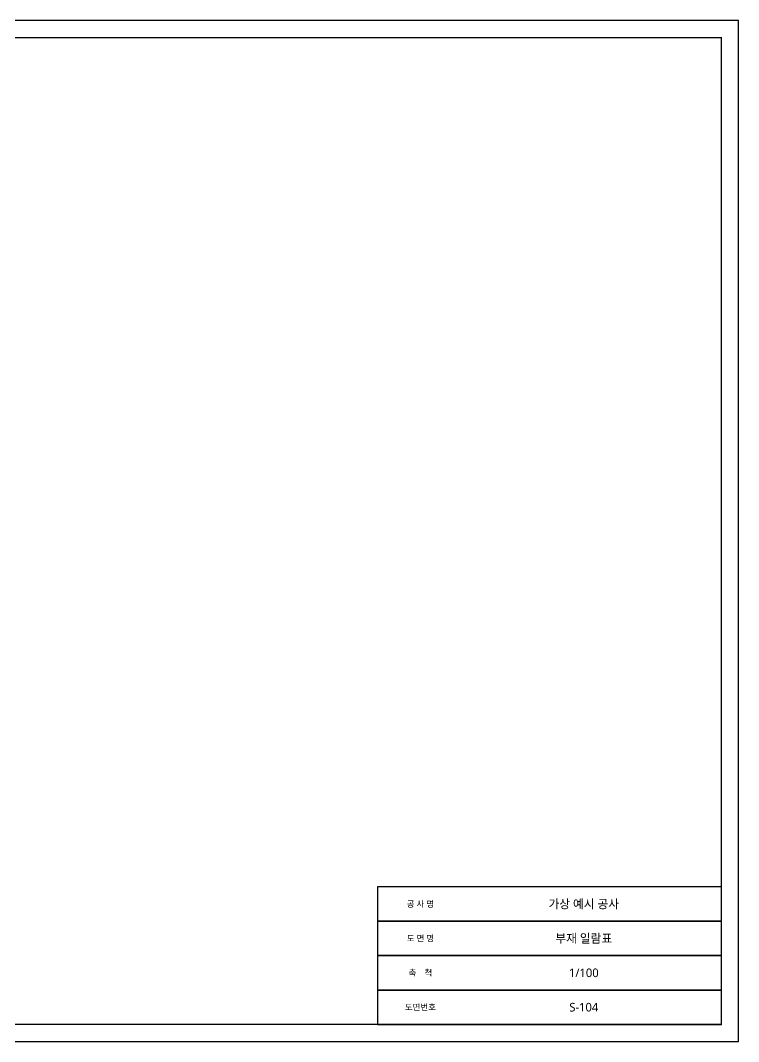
# Model space of a CAD drawing. Header units: millimetres. Extents: x -12000 to 356100, y -12000 to 47400.
# Drawn here: x 314341 to 356100, y -12000 to 47400 of the extents above; entities that cross this region are included whole.
import ezdxf
from ezdxf.enums import TextEntityAlignment as Align

# ---------------------------------------------------------------- set-up
doc = ezdxf.new("R2010")
doc.units = ezdxf.units.MM
doc.layers.add('S-TITLE', color=7, linetype='Continuous')
doc.styles.add('KOR', font='malgun.ttf')

msp = doc.modelspace()

# ---------------------------------------------------------------- linework, layer by layer
at = {"layer": 'S-TITLE'}
for points in [[(272000, -12000), (356100, -12000), (356100, 47400), (272000, 47400)], [(335100, -5000), (355100, -5000), (355100, -3000), (335100, -3000)], [(335100, -7000), (355100, -7000), (355100, -5000), (335100, -5000)], [(335100, -9000), (355100, -9000), (355100, -7000), (335100, -7000)], [(335100, -11000), (355100, -11000), (355100, -9000), (335100, -9000)]]:
    msp.add_lwpolyline(points, close=True, dxfattribs=at)
at = {"layer": 'S-TITLE', "const_width": 70}
msp.add_lwpolyline([(274500, -11000), (355100, -11000), (355100, 46400), (274500, 46400)], close=True, dxfattribs=at)

# ---------------------------------------------------------------- texts
at = {"layer": 'S-TITLE', "style": 'KOR'}
for s, height, p in [('공 사 명', 350, (337600, -4000)), ('가상 예시 공사', 500, (347100, -4000)), ('도 면 명', 350, (337600, -6000)), ('부재 일람표', 500, (347100, -6000)), ('축    척', 350, (337600, -8000)), ('1/100', 500, (347100, -8000)), ('도면번호', 350, (337600, -10000)), ('S-104', 500, (347100, -10000))]:
    msp.add_text(s, height=height, dxfattribs=at).set_placement(p, align=Align.MIDDLE_CENTER)

doc.saveas('drawing.dxf')
